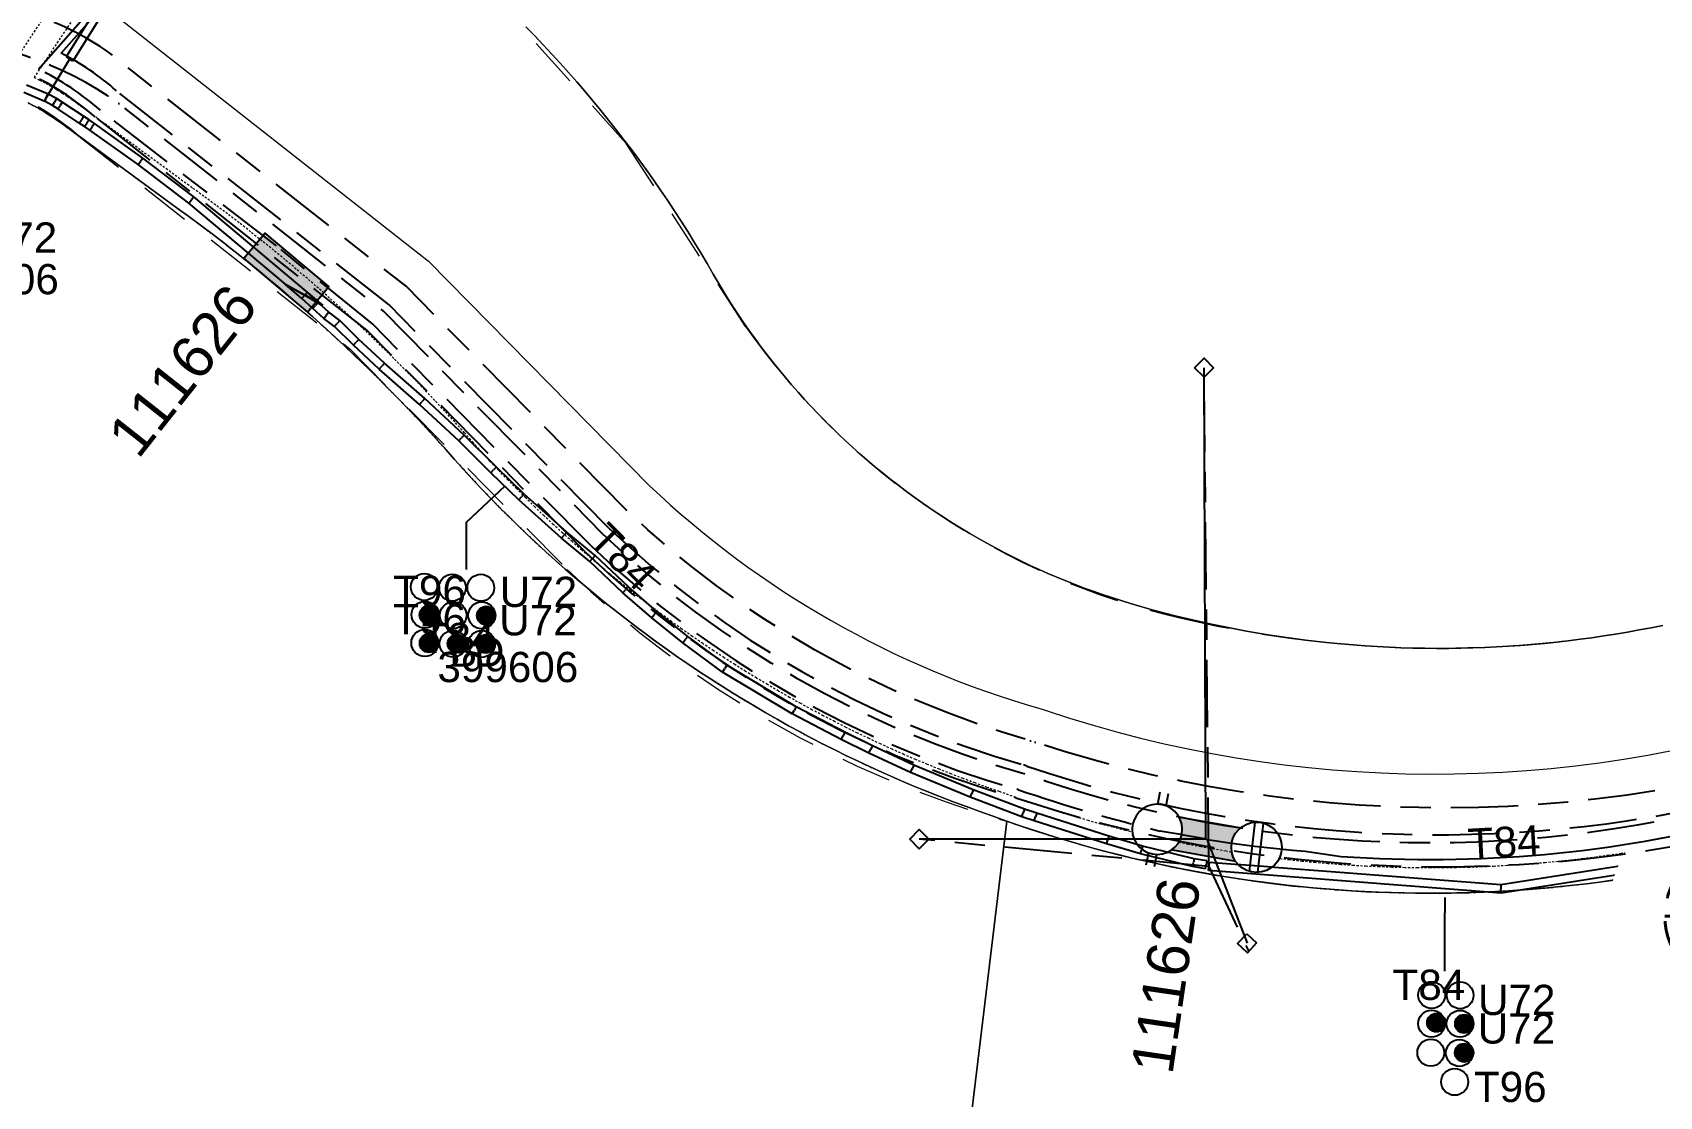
# Model space of a CAD drawing. Header units: metres. Extents: x -1 to 308408, y -2 to 6256973.
# Drawn here: x 307206.6 to 307303.5, y 6254816.1 to 6254879.5 of the extents above; entities that cross this region are included whole.
import ezdxf
from ezdxf.enums import TextEntityAlignment as Align

# ---------------------------------------------------------------- set-up
doc = ezdxf.new("R2010")
doc.units = ezdxf.units.M
for name, pattern in [('Cable Exist UG', [8.2, 4, -1.2, 1.8, -1.2]), ('Dash', [5, 3, -2]), ('HIDDEN', [0.375, 0.25, -0.125]), ('HIDDEN2', [0.1875, 0.125, -0.0625])]:
    doc.linetypes.add(name, pattern=pattern)
doc.layers.get('0').update_dxf_attribs({"color": 6})
for name, color, linetype in [('_User DUCT CONFIGS', 7, 'Continuous'), ('Duct_SP_EXT', 7, 'Continuous'), ('Equip_LV_EXT', 7, 'Continuous'), ('Equip_SL_EXT', 7, 'Continuous'), ('Mains_HV_MOD', 3, 'Continuous'), ('Mains_HV_NEW_U72', 2, 'Continuous'), ('Mains_LV_EXT', 7, 'Continuous'), ('Mains_SL_EXT', 7, 'Continuous'), ('Services_SP_EXT', 7, 'Continuous'), ('SupportsUG_SP_LV_EXT', 7, 'Continuous'), ('Trench_SP_EXT', 7, 'Continuous')]:
    doc.layers.add(name, color=color, linetype=linetype)
for name, color, linetype, lineweight in [('Cadastre Developer_SP_EXT', 9, 'Continuous', 5), ('Cadastre Land Parcels_SP_EXT', 9, 'Continuous', 5), ('Cadastre Other Property_SP_EXT', 9, 'HIDDEN', 5)]:
    doc.layers.add(name, color=color, linetype=linetype, lineweight=lineweight)
doc.styles.add('iecARIAL', font='arial.ttf', dxfattribs={"height": 2})
doc.styles.add('IESYMBOL1', font='isocp.shx')
doc.styles.add('SLCP_LABEL', font='arial.ttf', dxfattribs={"height": 3.5})
doc.styles.get("Standard").update_dxf_attribs({"font": 'arial.ttf'})
doc.linetypes.add('Cable New UG', pattern='A,7,-0.25,["x",Standard,S=2,R=0,X=0.2,Y=-0.8],-2.1', length=9.35)

# ---------------------------------------------------------------- blocks, each defined once
blk = doc.blocks.new('PILLAR_EXT')
blk.add_hatch(color=256).paths.add_polyline_path([(-2.475, 0.99), (-2.475, -0.99), (2.475, -0.99), (2.475, 0.99)])
blk.add_lwpolyline([(-2.475, -0.99), (2.475, -0.99), (2.475, 0.99), (-2.475, 0.99)], close=True)
at = {"style": 'iecARIAL', "flags": 8}
blk.add_attdef('ASSET_NUM', (1.5, 3.5), '', height=2.5, dxfattribs=at)
for tag, p, flags in [('OWNED_BY', (0, -0.2), 9), ('STATE', (0, -0.4), 9), ('SUPPORT_TYPE', (0, -0.6), 9), ('USAGE', (0, -0.8), 9), ('LEGEND', (0, -1), 9), ('STREETNAME', (0, -1.8), 9), ('SUBURB', (0, -2), 1), ('LOCATION', (0, -1.2), 9), ('NOTES', (0, -1.4), 9), ('PARENT', (0, -1.6), 9)]:
    blk.add_attdef(tag, p, '', height=0.2, dxfattribs=dict(flags=flags))
blk = doc.blocks.new('DUCT_EXT')
blk.add_circle((0, 0.8), 0.8)
at = {"flags": 1}
blk.add_attdef('Z', (0, 0), '', height=0.2, dxfattribs=at)
at = {"flags": 9}
for tag, p in [('DUCT_CODE', (0, 0)), ('XSECT_TYPE', (0, -0.2)), ('STATE', (0, -0.6)), ('FB_REFERENCE', (0, -0.4)), ('NOTES', (0, -0.8))]:
    blk.add_attdef(tag, text='', height=0.2, dxfattribs=at).set_placement(p, align=Align.MIDDLE_LEFT)
blk = doc.blocks.new('CCP_EXT')
at = {"flags": 9}
for tag, p in [('STATE', (0, -1.8)), ('USAGE', (0, -1.2)), ('LEGEND', (0, -1.4)), ('LIFE_SUPPORT', (0, -1.6)), ('NOTES', (0, -2))]:
    blk.add_attdef(tag, text='', height=0.2, dxfattribs=at).set_placement(p, align=Align.MIDDLE_LEFT)
blk.add_wipeout([(0, 0.566), (0.566, 0), (0, -0.566), (-0.566, 0)])
blk.add_lwpolyline([(-0.566, 0), (0, 0.566), (0.566, 0), (0, -0.566), (-0.566, 0)])
at = {"flags": 1}
blk.add_attdef('Z', (0, 0), '', height=0.2, dxfattribs=at)
at = {"flags": 9}
for tag, p in [('CCP_TYPE', (0, 0)), ('OPERATING_VOLTAGE', (0, -0.6)), ('ORIENTATION', (0, -0.8)), ('OWNED_BY', (0, -1)), ('CONSTRUCTED_VOLTAGE', (0, -0.2)), ('NO_PHASES', (0, -0.4))]:
    blk.add_attdef(tag, text='', height=0.2, dxfattribs=at).set_placement(p, align=Align.MIDDLE_LEFT)
blk = doc.blocks.new('LV_UG_LINKS_CLOSED_EXT')
blk.add_wipeout([(-1.056, 1.057), (-1.18, 0.916), (-1.286, 0.761), (-1.371, 0.594), (-1.435, 0.417), (-1.476, 0.234), (-1.493, 0.047), (-1.487, -0.14), (-1.458, -0.326), (-1.406, -0.506), (-1.331, -0.678), (-1.236, -0.839), (-1.121, -0.988), (-0.988, -1.12), (-0.84, -1.235), (-0.679, -1.331), (-0.506, -1.406), (-0.326, -1.458), (-0.141, -1.487), (0.047, -1.493), (0.233, -1.476), (0.416, -1.435), (0.593, -1.371), (0.76, -1.286), (0.915, -1.181), (1.056, -1.057), (1.18, -0.916), (1.286, -0.761), (1.371, -0.594), (1.435, -0.417), (1.476, -0.234), (1.493, -0.047), (1.487, 0.14), (1.458, 0.326), (1.406, 0.506), (1.331, 0.678), (1.236, 0.839), (1.121, 0.988), (0.988, 1.12), (0.84, 1.235), (0.679, 1.331), (0.506, 1.406), (0.326, 1.458), (0.141, 1.487), (-0.047, 1.493), (-0.233, 1.476), (-0.416, 1.435), (-0.593, 1.371), (-0.76, 1.286), (-0.915, 1.181)])
for p, q in [((-0.25, -1.479), (-0.25, 1.479)), ((0.25, -1.479), (0.25, 1.479))]:
    blk.add_line(p, q)
blk.add_circle((0, 0), 1.5)
at = {"flags": 9}
for tag, p in [('ACTUAL_STATUS', (0, 0)), ('OPERATING_VOLTAGE', (0, -0.6)), ('ORIENTATION', (0, -0.8)), ('STATE', (0, -1)), ('CONSTRUCTED_VOLTAGE', (0, -0.2)), ('NO_PHASES', (0, -0.4)), ('SWITCH_TYPE', (0, -1.2)), ('USAGE', (0, -1.4)), ('NOTES', (0, -1.6))]:
    blk.add_attdef(tag, text='', height=0.2, dxfattribs=at).set_placement(p, align=Align.MIDDLE_LEFT)
at = {"flags": 1}
blk.add_attdef('Z', (0, 0), '', height=0.2, dxfattribs=at)
blk = doc.blocks.new('LV_UG_LINKS_OPEN_EXT')
for p, q in [((-0.249, 1.473), (-0.249, 2.22)), ((0.249, 1.473), (0.249, 2.22)), ((-0.249, -1.473), (-0.249, -2.22)), ((0.249, -1.473), (0.249, -2.22))]:
    blk.add_line(p, q)
at = {"flags": 9}
for tag, p in [('ACTUAL_STATUS', (0, 0)), ('OPERATING_VOLTAGE', (0, -0.6)), ('ORIENTATION', (0, -0.8)), ('STATE', (0, -1)), ('CONSTRUCTED_VOLTAGE', (0, -0.2)), ('NO_PHASES', (0, -0.4)), ('SWITCH_TYPE', (0, -1.2)), ('USAGE', (0, -1.4)), ('NOTES', (0, -1.6))]:
    blk.add_attdef(tag, text='', height=0.2, dxfattribs=at).set_placement(p, align=Align.MIDDLE_LEFT)
at = {"flags": 1}
blk.add_attdef('Z', (0, 0), '', height=0.2, dxfattribs=at)
blk.add_wipeout([(-0.249, 1.473), (-0.432, 1.43), (-0.608, 1.365), (-0.774, 1.278), (-0.928, 1.171), (-1.067, 1.045), (-1.19, 0.903), (-1.294, 0.747), (-1.377, 0.579), (-1.439, 0.402), (-1.478, 0.218), (-1.494, 0.031), (-1.486, -0.156), (-1.455, -0.341), (-1.4, -0.521), (-1.324, -0.692), (-1.227, -0.853), (-1.11, -1), (-0.976, -1.131), (-0.827, -1.244), (-0.664, -1.338), (-0.491, -1.411), (-0.311, -1.461), (-0.125, -1.489), (0.062, -1.493), (0.249, -1.473), (0.432, -1.43), (0.608, -1.365), (0.774, -1.278), (0.928, -1.171), (1.067, -1.045), (1.19, -0.903), (1.294, -0.747), (1.377, -0.579), (1.439, -0.402), (1.478, -0.218), (1.494, -0.031), (1.486, 0.156), (1.455, 0.341), (1.4, 0.521), (1.324, 0.692), (1.227, 0.853), (1.11, 1), (0.976, 1.131), (0.827, 1.244), (0.664, 1.338), (0.491, 1.411), (0.311, 1.461), (0.125, 1.489), (-0.062, 1.493)])
blk.add_lwpolyline([(0, -1.494, 1), (0, 1.494, 1)], format="xyb", close=True)
blk = doc.blocks.new('CABLE_LARGE_EXT')
h = blk.add_hatch(color=256)
edge = h.paths.add_edge_path()
edge.add_arc((0, 0.55), 0.55, 0, 360)
blk.add_circle((0, 0.55), 0.55)
at = {"flags": 1}
blk.add_attdef('Z', (0, 0), '', height=0.2, dxfattribs=at)
at = {"flags": 9}
for tag, p in [('COND_CODE', (0, 0)), ('XSECT_SIZE', (0, -0.6)), ('STATE', (0, -0.4)), ('FB_REFERENCE', (0, -0.2)), ('NOTES', (0, -0.8))]:
    blk.add_attdef(tag, text='', height=0.2, dxfattribs=at).set_placement(p, align=Align.MIDDLE_LEFT)
blk = doc.blocks.new('SLCP_ZELL_EXT')
blk.add_wipeout([(-0.236, 7.5), (-0.706, 7.47), (-1.174, 7.411), (-1.637, 7.323), (-2.093, 7.206), (-2.542, 7.06), (-2.98, 6.887), (-3.407, 6.686), (-3.82, 6.459), (-4.218, 6.206), (-4.599, 5.929), (-4.962, 5.629), (-5.306, 5.306), (-5.629, 4.962), (-5.929, 4.599), (-6.206, 4.218), (-6.459, 3.82), (-6.686, 3.407), (-6.887, 2.98), (-7.06, 2.542), (-7.206, 2.093), (-7.323, 1.637), (-7.411, 1.174), (-7.47, 0.706), (-7.5, 0.236), (-7.5, -0.236), (-7.47, -0.706), (-7.411, -1.174), (-7.323, -1.637), (-7.206, -2.093), (-7.06, -2.542), (-6.887, -2.98), (-6.686, -3.407), (-6.459, -3.82), (-6.206, -4.218), (-5.929, -4.599), (-5.629, -4.962), (-5.306, -5.306), (-4.962, -5.629), (-4.599, -5.929), (-4.218, -6.206), (-3.82, -6.459), (-3.407, -6.686), (-2.98, -6.887), (-2.542, -7.06), (-2.093, -7.206), (-1.637, -7.323), (-1.174, -7.411), (-0.706, -7.47), (-0.236, -7.5), (0.236, -7.5), (0.706, -7.47), (1.174, -7.411), (1.637, -7.323), (2.093, -7.206), (2.542, -7.06), (2.98, -6.887), (3.407, -6.686), (3.82, -6.459), (4.218, -6.206), (4.599, -5.929), (4.962, -5.629), (5.306, -5.306), (5.629, -4.962), (5.929, -4.599), (6.206, -4.218), (6.459, -3.82), (6.686, -3.407), (6.887, -2.98), (7.06, -2.542), (7.206, -2.093), (7.323, -1.637), (7.411, -1.174), (7.47, -0.706), (7.5, -0.236), (7.5, 0.236), (7.47, 0.706), (7.411, 1.174), (7.323, 1.637), (7.206, 2.093), (7.06, 2.542), (6.887, 2.98), (6.686, 3.407), (6.459, 3.82), (6.206, 4.218), (5.929, 4.599), (5.629, 4.962), (5.306, 5.306), (4.962, 5.629), (4.599, 5.929), (4.218, 6.206), (3.82, 6.459), (3.407, 6.686), (2.98, 6.887), (2.542, 7.06), (2.093, 7.206), (1.637, 7.323), (1.174, 7.411), (0.706, 7.47), (0.236, 7.5)])
at = {"linetype": 'Dash', "lineweight": 40, "ltscale": 0.7}
for p, q in [((0, 4.109), (0, -4.109)), ((-4.109, 0), (4.109, 0))]:
    blk.add_line(p, q, dxfattribs=at)
blk.add_circle((0, 0), 4.109, dxfattribs=at)
at = {"lineweight": 40, "style": 'IESYMBOL1'}
for s, p in [('P', (-1.604, 0)), ('Z', (1.702, 0)), ('60', (-1.612, -3.312))]:
    blk.add_text(s, height=2, dxfattribs=at).set_placement(p, align=Align.BOTTOM_CENTER)
at = {"style": 'SLCP_LABEL'}
for tag, height, flags, p in [('ASSET_NUM', 2.5, 8, (2, 2)), ('STREET_CODE', 0.2, 9, (0, -0.2))]:
    blk.add_attdef(tag, text='', height=height, dxfattribs=dict(at, flags=flags)).set_placement(p, align=Align.MIDDLE_LEFT)
at = {"flags": 1}
blk.add_attdef('Z', (0, 0), '', height=0.2, dxfattribs=at)
at = {"flags": 9}
for tag, p in [('OPERATING_VOLTAGE', (0, -1)), ('CONSTRUCTED_VOLTAGE', (0, -0.4)), ('CONTROL_TYPE', (0, -0.6)), ('NO_PHASES', (0, -0.8)), ('ORIENTATION', (0, -1.2)), ('OWNED_BY', (0, -1.4)), ('STATE', (0, -2)), ('USAGE', (0, -1.6)), ('LOCATION', (0, -1.8)), ('NOTES', (0, -2.2))]:
    blk.add_attdef(tag, text='', height=0.2, dxfattribs=at).set_placement(p, align=Align.MIDDLE_LEFT)

msp = doc.modelspace()

# ---------------------------------------------------------------- linework, layer by layer
at = {"layer": '_User DUCT CONFIGS'}
for points in [[(307232.398, 6254847.507), (307232.398, 6254850.342), (307234.705, 6254852.494)], [(307290.659, 6254823.604), (307290.659, 6254826.177), (307290.694, 6254827.992)]]:
    msp.add_lwpolyline(points, dxfattribs=at)
at = {"layer": 'Cadastre Land Parcels_SP_EXT', "linetype": 'Continuous'}
for points in [[(307235.941, 6254879.817), (307236.459, 6254879.286), (307236.971, 6254878.75), (307237.478, 6254878.207), (307237.978, 6254877.661), (307238.474, 6254877.108), (307238.962, 6254876.551), (307239.447, 6254875.99), (307239.924, 6254875.423), (307240.395, 6254874.851), (307240.861, 6254874.274), (307241.32, 6254873.693), (307241.774, 6254873.107), (307242.221, 6254872.516), (307242.662, 6254871.921), (307243.098, 6254871.321), (307243.527, 6254870.717), (307243.949, 6254870.108), (307244.365, 6254869.496), (307244.774, 6254868.88), (307245.178, 6254868.257), (307245.574, 6254867.633), (307245.965, 6254867.003), (307246.348, 6254866.369), (307246.725, 6254865.733), (307247.096, 6254865.092), (307247.386, 6254864.593), (307247.684, 6254864.098), (307247.988, 6254863.608), (307248.299, 6254863.122), (307248.616, 6254862.64), (307248.94, 6254862.163), (307249.271, 6254861.69), (307249.609, 6254861.22), (307249.953, 6254860.757), (307250.303, 6254860.297), (307250.658, 6254859.842), (307251.021, 6254859.393), (307251.389, 6254858.949), (307251.764, 6254858.508), (307252.145, 6254858.074), (307252.531, 6254857.645), (307252.924, 6254857.22), (307253.322, 6254856.801), (307253.726, 6254856.387), (307254.135, 6254855.98), (307254.55, 6254855.577), (307254.972, 6254855.18), (307255.397, 6254854.789), (307255.829, 6254854.404), (307256.265, 6254854.024), (307256.707, 6254853.65), (307257.154, 6254853.283), (307257.606, 6254852.921), (307258.062, 6254852.566), (307258.525, 6254852.216), (307258.991, 6254851.873), (307259.463, 6254851.537), (307259.938, 6254851.206), (307260.418, 6254850.883), (307260.903, 6254850.565), (307261.392, 6254850.254), (307261.885, 6254849.95), (307262.383, 6254849.653), (307262.885, 6254849.361), (307263.39, 6254849.077), (307263.899, 6254848.8), (307264.412, 6254848.529), (307264.929, 6254848.266), (307265.449, 6254848.009), (307265.973, 6254847.76), (307266.5, 6254847.517), (307267.031, 6254847.282), (307267.565, 6254847.054), (307268.102, 6254846.832), (307268.641, 6254846.62), (307269.184, 6254846.412), (307269.73, 6254846.214), (307270.278, 6254846.021), (307270.829, 6254845.838), (307271.382, 6254845.66), (307271.938, 6254845.49), (307272.621, 6254845.291), (307273.306, 6254845.1), (307273.993, 6254844.916), (307274.682, 6254844.739), (307275.373, 6254844.571), (307276.067, 6254844.41), (307276.761, 6254844.257), (307277.458, 6254844.111), (307278.157, 6254843.973), (307278.856, 6254843.842), (307279.558, 6254843.721), (307280.26, 6254843.606), (307280.964, 6254843.498), (307281.669, 6254843.399), (307282.375, 6254843.306), (307283.082, 6254843.223), (307283.791, 6254843.147), (307284.499, 6254843.079), (307285.209, 6254843.019), (307285.919, 6254842.965), (307286.631, 6254842.92), (307287.342, 6254842.884), (307288.055, 6254842.855), (307288.766, 6254842.833), (307289.479, 6254842.82), (307290.192, 6254842.813), (307290.905, 6254842.816), (307291.617, 6254842.825), (307292.329, 6254842.844), (307292.329, 6254842.844), (307293.042, 6254842.869), (307293.754, 6254842.903), (307294.466, 6254842.945), (307295.177, 6254842.993), (307295.888, 6254843.05), (307296.599, 6254843.115), (307297.308, 6254843.188), (307298.016, 6254843.268), (307298.724, 6254843.356), (307299.431, 6254843.452), (307300.137, 6254843.556), (307300.841, 6254843.667), (307301.544, 6254843.787), (307302.246, 6254843.913), (307302.947, 6254844.047), (307303.645, 6254844.189)], [(307303.645, 6254844.189), (307302.947, 6254844.047), (307302.246, 6254843.913), (307301.544, 6254843.787), (307300.841, 6254843.667), (307300.137, 6254843.556), (307299.431, 6254843.452), (307298.724, 6254843.356), (307298.016, 6254843.268), (307297.308, 6254843.188), (307296.599, 6254843.115), (307295.888, 6254843.05), (307295.177, 6254842.993), (307294.466, 6254842.945), (307293.754, 6254842.903), (307293.042, 6254842.869), (307292.329, 6254842.844), (307291.617, 6254842.825), (307290.905, 6254842.816), (307290.192, 6254842.813), (307289.479, 6254842.82), (307288.766, 6254842.833), (307288.055, 6254842.855), (307287.342, 6254842.884), (307286.631, 6254842.92), (307285.919, 6254842.965), (307285.209, 6254843.019), (307284.499, 6254843.079), (307283.791, 6254843.147), (307283.082, 6254843.223), (307282.375, 6254843.306), (307281.669, 6254843.399), (307280.964, 6254843.498), (307280.26, 6254843.606), (307279.558, 6254843.721), (307278.856, 6254843.842), (307278.157, 6254843.973), (307277.458, 6254844.111), (307276.761, 6254844.257), (307276.067, 6254844.41), (307275.373, 6254844.571), (307274.682, 6254844.739), (307273.993, 6254844.916), (307273.306, 6254845.1), (307272.621, 6254845.291), (307271.938, 6254845.49), (307271.382, 6254845.66), (307270.829, 6254845.838), (307270.278, 6254846.021), (307269.73, 6254846.214), (307269.184, 6254846.412), (307268.641, 6254846.62), (307268.102, 6254846.832), (307267.565, 6254847.054), (307267.031, 6254847.282), (307266.5, 6254847.517), (307265.973, 6254847.76), (307265.449, 6254848.009), (307264.929, 6254848.266), (307264.412, 6254848.529), (307263.899, 6254848.8), (307263.39, 6254849.077), (307262.885, 6254849.361), (307262.383, 6254849.653), (307261.885, 6254849.95), (307261.392, 6254850.254), (307260.903, 6254850.565), (307260.418, 6254850.883), (307259.938, 6254851.206), (307259.463, 6254851.537), (307258.991, 6254851.873), (307258.525, 6254852.216), (307258.062, 6254852.566), (307257.606, 6254852.921), (307257.154, 6254853.283), (307256.707, 6254853.65), (307256.265, 6254854.024), (307255.829, 6254854.404), (307255.397, 6254854.789), (307254.972, 6254855.18), (307254.55, 6254855.577), (307254.135, 6254855.98), (307253.726, 6254856.387), (307253.322, 6254856.801), (307252.924, 6254857.22), (307252.531, 6254857.645), (307252.145, 6254858.074), (307251.764, 6254858.508), (307251.389, 6254858.949), (307251.021, 6254859.393), (307250.658, 6254859.842), (307250.303, 6254860.297), (307249.953, 6254860.757), (307249.609, 6254861.22), (307249.271, 6254861.69), (307248.94, 6254862.163), (307248.616, 6254862.64), (307248.299, 6254863.122), (307247.988, 6254863.608), (307247.684, 6254864.098), (307247.386, 6254864.593), (307247.096, 6254865.092), (307246.725, 6254865.733), (307246.348, 6254866.369), (307245.965, 6254867.003), (307245.574, 6254867.633), (307245.178, 6254868.257), (307244.774, 6254868.88), (307244.365, 6254869.496), (307243.949, 6254870.108), (307243.527, 6254870.717), (307243.098, 6254871.321), (307242.662, 6254871.921), (307242.221, 6254872.516), (307241.774, 6254873.107), (307241.32, 6254873.693), (307240.861, 6254874.274), (307240.395, 6254874.851), (307239.924, 6254875.423), (307239.447, 6254875.99), (307238.962, 6254876.551), (307238.474, 6254877.108), (307237.978, 6254877.661), (307237.478, 6254878.207), (307236.971, 6254878.75), (307236.459, 6254879.286), (307235.941, 6254879.817)], [(307258.667, 6254783.508), (307264.58, 6254832.522), (307264.58, 6254832.522), (307263.647, 6254832.873), (307262.912, 6254833.129), (307262.181, 6254833.393), (307261.451, 6254833.663), (307260.725, 6254833.941), (307260.002, 6254834.227), (307259.283, 6254834.52), (307258.566, 6254834.82), (307257.852, 6254835.126), (307257.142, 6254835.441), (307256.434, 6254835.764), (307255.73, 6254836.093), (307255.03, 6254836.428), (307254.333, 6254836.771), (307253.64, 6254837.122), (307252.95, 6254837.479), (307252.265, 6254837.843), (307251.583, 6254838.214), (307250.905, 6254838.594), (307250.231, 6254838.978), (307249.561, 6254839.369), (307248.895, 6254839.768), (307248.234, 6254840.174), (307247.576, 6254840.585), (307246.924, 6254841.004), (307246.275, 6254841.43), (307245.631, 6254841.861), (307244.991, 6254842.3), (307244.355, 6254842.745), (307243.725, 6254843.197), (307243.1, 6254843.655), (307242.479, 6254844.119), (307241.863, 6254844.589), (307241.251, 6254845.066), (307240.646, 6254845.549), (307240.045, 6254846.038), (307239.449, 6254846.532), (307238.858, 6254847.033), (307238.272, 6254847.54), (307237.692, 6254848.054), (307237.117, 6254848.572), (307236.547, 6254849.098), (307235.984, 6254849.627), (307235.425, 6254850.164), (307234.873, 6254850.706), (307234.326, 6254851.253), (307233.784, 6254851.806), (307233.249, 6254852.365), (307232.719, 6254852.929), (307232.195, 6254853.498), (307231.677, 6254854.072), (307231.165, 6254854.653), (307230.588, 6254855.291), (307230.006, 6254855.926), (307229.417, 6254856.556), (307228.824, 6254857.179), (307228.225, 6254857.799), (307227.62, 6254858.413), (307227.01, 6254859.021), (307226.396, 6254859.625), (307225.775, 6254860.222), (307225.149, 6254860.815), (307224.518, 6254861.403), (307223.882, 6254861.984), (307223.241, 6254862.56), (307222.595, 6254863.132), (307221.944, 6254863.696), (307221.289, 6254864.256), (307220.627, 6254864.809), (307219.961, 6254865.358), (307219.291, 6254865.901), (307218.615, 6254866.436), (307217.936, 6254866.968), (307217.251, 6254867.492), (307216.561, 6254868.012), (307215.868, 6254868.525), (307215.169, 6254869.032), (307208.348, 6254874.028), (307208.066, 6254874.23), (307207.781, 6254874.426), (307207.49, 6254874.615), (307207.196, 6254874.798), (307206.897, 6254874.975), (307206.594, 6254875.145), (307206.287, 6254875.307)], [(307206.287, 6254875.307), (307206.594, 6254875.145), (307206.897, 6254874.975), (307207.196, 6254874.798), (307207.49, 6254874.615), (307207.781, 6254874.426), (307208.066, 6254874.23), (307208.348, 6254874.028), (307215.169, 6254869.032), (307215.868, 6254868.525), (307216.561, 6254868.012), (307217.251, 6254867.492), (307217.936, 6254866.968), (307218.615, 6254866.436), (307219.291, 6254865.901), (307219.961, 6254865.358), (307220.627, 6254864.809), (307221.289, 6254864.256), (307221.944, 6254863.696), (307222.595, 6254863.132), (307223.241, 6254862.56), (307223.882, 6254861.984), (307224.518, 6254861.403), (307225.149, 6254860.815), (307225.775, 6254860.222), (307226.396, 6254859.625), (307227.01, 6254859.021), (307227.62, 6254858.413), (307228.225, 6254857.799), (307228.824, 6254857.179), (307229.417, 6254856.556), (307230.006, 6254855.926), (307230.588, 6254855.291), (307231.165, 6254854.653), (307231.677, 6254854.072), (307232.195, 6254853.498), (307232.719, 6254852.929), (307233.249, 6254852.365), (307233.784, 6254851.806), (307234.326, 6254851.253), (307234.873, 6254850.706), (307235.425, 6254850.164), (307235.984, 6254849.627), (307236.547, 6254849.098), (307237.117, 6254848.572), (307237.692, 6254848.054), (307238.272, 6254847.54), (307238.858, 6254847.033), (307239.449, 6254846.532), (307240.045, 6254846.038), (307240.646, 6254845.549), (307241.251, 6254845.066), (307241.863, 6254844.589), (307242.479, 6254844.119), (307243.1, 6254843.655), (307243.725, 6254843.197), (307244.355, 6254842.745), (307244.991, 6254842.3), (307245.631, 6254841.861), (307246.275, 6254841.43), (307246.924, 6254841.004), (307247.576, 6254840.585), (307248.234, 6254840.174), (307248.895, 6254839.768), (307249.561, 6254839.369), (307250.231, 6254838.978), (307250.905, 6254838.594), (307251.583, 6254838.214), (307252.265, 6254837.843), (307252.95, 6254837.479), (307253.64, 6254837.122), (307254.333, 6254836.771), (307255.03, 6254836.428), (307255.73, 6254836.093), (307256.434, 6254835.764), (307257.142, 6254835.441), (307257.852, 6254835.126), (307258.566, 6254834.82), (307259.283, 6254834.52), (307260.002, 6254834.227), (307260.725, 6254833.941), (307261.451, 6254833.663), (307262.181, 6254833.393), (307262.912, 6254833.129), (307263.647, 6254832.873), (307264.58, 6254832.522), (307265.317, 6254832.27), (307266.055, 6254832.024), (307266.796, 6254831.787), (307267.541, 6254831.557), (307268.286, 6254831.334), (307269.035, 6254831.119), (307269.786, 6254830.911), (307270.538, 6254830.712), (307271.292, 6254830.52), (307272.049, 6254830.335), (307272.808, 6254830.159), (307273.568, 6254829.989), (307274.329, 6254829.828), (307275.094, 6254829.674), (307275.858, 6254829.528), (307276.626, 6254829.391), (307277.393, 6254829.261), (307278.163, 6254829.138), (307278.934, 6254829.024), (307279.706, 6254828.916), (307280.478, 6254828.817), (307281.252, 6254828.727), (307282.027, 6254828.644), (307282.802, 6254828.568), (307283.578, 6254828.5), (307284.356, 6254828.44), (307285.134, 6254828.388), (307285.911, 6254828.346), (307286.69, 6254828.309), (307287.469, 6254828.281), (307288.248, 6254828.261), (307289.028, 6254828.247), (307289.807, 6254828.244), (307290.586, 6254828.247), (307291.362, 6254828.259), (307292.137, 6254828.278), (307292.913, 6254828.304), (307293.69, 6254828.339), (307294.465, 6254828.383), (307295.24, 6254828.434), (307296.014, 6254828.492), (307296.786, 6254828.559), (307297.559, 6254828.633), (307298.331, 6254828.715), (307299.102, 6254828.805), (307299.871, 6254828.904), (307300.64, 6254829.009), (307301.407, 6254829.124), (307302.174, 6254829.245), (307302.939, 6254829.373), (307303.701, 6254829.51)], [(307303.702, 6254829.51), (307302.939, 6254829.373), (307302.174, 6254829.245), (307301.407, 6254829.124), (307300.64, 6254829.009), (307299.871, 6254828.904), (307299.102, 6254828.805), (307298.331, 6254828.715), (307297.559, 6254828.633), (307296.786, 6254828.559), (307296.014, 6254828.492), (307295.24, 6254828.434), (307294.465, 6254828.383), (307293.69, 6254828.339), (307292.913, 6254828.304), (307292.137, 6254828.278), (307291.362, 6254828.259), (307290.586, 6254828.247), (307290.586, 6254828.247), (307289.807, 6254828.244), (307289.028, 6254828.247), (307288.248, 6254828.261), (307287.469, 6254828.281), (307286.69, 6254828.309), (307285.911, 6254828.346), (307285.134, 6254828.388), (307284.356, 6254828.44), (307283.578, 6254828.5), (307282.802, 6254828.568), (307282.027, 6254828.644), (307281.252, 6254828.727), (307280.478, 6254828.817), (307279.706, 6254828.916), (307278.934, 6254829.024), (307278.163, 6254829.138), (307277.393, 6254829.261), (307276.626, 6254829.391), (307275.859, 6254829.528), (307275.094, 6254829.674), (307274.329, 6254829.828), (307273.568, 6254829.989), (307272.808, 6254830.159), (307272.049, 6254830.335), (307271.292, 6254830.52), (307270.538, 6254830.712), (307269.786, 6254830.911), (307269.035, 6254831.119), (307268.286, 6254831.334), (307267.541, 6254831.557), (307266.796, 6254831.787), (307266.055, 6254832.024), (307265.317, 6254832.27), (307264.58, 6254832.522), (307258.667, 6254783.508)]]:
    msp.add_lwpolyline(points, dxfattribs=at)
at = {"layer": 'Cadastre Other Property_SP_EXT', "linetype": 'HIDDEN2'}
msp.add_lwpolyline([(307217.077, 6254895.145), (307205.218, 6254877.397)], dxfattribs=at)
at = {"layer": 'Duct_SP_EXT'}
for p, q in [((307218.475, 6254893.921), (307208.551, 6254878.037)), ((307218.882, 6254893.667), (307208.958, 6254877.783)), ((307208.551, 6254878.037), (307208.755, 6254877.91)), ((307208.958, 6254877.783), (307208.755, 6254877.91)), ((307207.44, 6254875.837), (307206.194, 6254876.361)), ((307207.279, 6254875.384), (307206.029, 6254875.909)), ((307207.258, 6254875.395), (307207.372, 6254875.606)), ((307207.742, 6254875.133), (307207.258, 6254875.395)), ((307207.279, 6254875.384), (307207.36, 6254875.61)), ((307207.304, 6254875.376), (307207.279, 6254875.384)), ((307207.304, 6254875.376), (307207.372, 6254875.606)), ((307207.44, 6254875.837), (307207.36, 6254875.61)), ((307207.44, 6254875.837), (307207.372, 6254875.606)), ((307207.487, 6254875.817), (307207.372, 6254875.606)), ((307207.44, 6254875.837), (307207.44, 6254875.837)), ((307207.979, 6254875.551), (307207.487, 6254875.817)), ((307207.742, 6254875.133), (307207.861, 6254875.342)), ((307208.065, 6254874.942), (307207.742, 6254875.133)), ((307207.979, 6254875.551), (307207.861, 6254875.342)), ((307208.321, 6254875.348), (307207.979, 6254875.551)), ((307208.065, 6254874.942), (307208.193, 6254875.145)), ((307208.321, 6254875.348), (307208.193, 6254875.145)), ((307209.594, 6254874.498), (307208.321, 6254875.348)), ((307209.329, 6254874.097), (307208.065, 6254874.942)), ((307209.329, 6254874.097), (307209.461, 6254874.297)), ((307209.652, 6254873.888), (307209.329, 6254874.097)), ((307209.594, 6254874.498), (307209.461, 6254874.297)), ((307209.918, 6254874.287), (307209.594, 6254874.498)), ((307209.918, 6254874.287), (307209.785, 6254874.087)), ((307210.241, 6254874.065), (307209.918, 6254874.287)), ((307209.652, 6254873.888), (307209.785, 6254874.087)), ((307209.965, 6254873.672), (307209.652, 6254873.888)), ((307209.965, 6254873.672), (307210.103, 6254873.868)), ((307212.833, 6254871.622), (307209.965, 6254873.672)), ((307210.241, 6254874.065), (307210.103, 6254873.868)), ((307213.117, 6254872.008), (307210.241, 6254874.065)), ((307212.833, 6254871.622), (307212.975, 6254871.815)), ((307215.861, 6254869.328), (307212.833, 6254871.622)), ((307213.117, 6254872.008), (307212.975, 6254871.815)), ((307216.161, 6254869.703), (307213.117, 6254872.008)), ((307215.861, 6254869.328), (307216.011, 6254869.515)), ((307221.61, 6254864.503), (307215.861, 6254869.328)), ((307216.161, 6254869.703), (307216.011, 6254869.515)), ((307223.848, 6254863.252), (307216.161, 6254869.703)), ((307222.588, 6254863.641), (307221.607, 6254864.504)), ((307221.607, 6254864.504), (307221.61, 6254864.503)), ((307221.607, 6254864.504), (307222.654, 6254863.903)), ((307221.61, 6254864.503), (307222.729, 6254863.878)), ((307222.588, 6254863.641), (307222.748, 6254863.82)), ((307223.239, 6254863.055), (307222.588, 6254863.641)), ((307223.701, 6254863.301), (307222.654, 6254863.903)), ((307223.848, 6254863.252), (307222.729, 6254863.878)), ((307222.907, 6254863.999), (307222.748, 6254863.82)), ((307223.561, 6254863.411), (307222.907, 6254863.999)), ((307222.907, 6254863.999), (307223.701, 6254863.301)), ((307223.239, 6254863.055), (307223.4, 6254863.233)), ((307223.893, 6254862.458), (307223.239, 6254863.055)), ((307223.561, 6254863.411), (307223.4, 6254863.233)), ((307224.199, 6254862.829), (307223.561, 6254863.411)), ((307223.701, 6254863.301), (307223.848, 6254863.252)), ((307223.893, 6254862.458), (307224.046, 6254862.643)), ((307224.199, 6254862.829), (307224.046, 6254862.643)), ((307224.858, 6254862.34), (307224.199, 6254862.829)), ((307224.545, 6254861.975), (307223.893, 6254862.458)), ((307224.545, 6254861.975), (307224.701, 6254862.157)), ((307225.66, 6254860.871), (307224.545, 6254861.975)), ((307224.858, 6254862.34), (307224.701, 6254862.157)), ((307225.992, 6254861.218), (307224.858, 6254862.34)), ((307225.66, 6254860.871), (307225.826, 6254861.045)), ((307227.195, 6254859.446), (307225.66, 6254860.871)), ((307225.992, 6254861.218), (307225.826, 6254861.045)), ((307227.517, 6254859.802), (307225.992, 6254861.218)), ((307227.195, 6254859.446), (307227.356, 6254859.624)), ((307227.517, 6254859.802), (307227.356, 6254859.624)), ((307229.913, 6254857.696), (307227.517, 6254859.802)), ((307229.592, 6254857.339), (307227.195, 6254859.446)), ((307229.913, 6254857.696), (307229.753, 6254857.517)), ((307232.267, 6254855.522), (307229.913, 6254857.696)), ((307229.592, 6254857.339), (307229.753, 6254857.517)), ((307231.935, 6254855.175), (307229.592, 6254857.339)), ((307231.935, 6254855.175), (307232.101, 6254855.349)), ((307233.847, 6254853.268), (307231.935, 6254855.175)), ((307232.267, 6254855.522), (307232.101, 6254855.349)), ((307234.183, 6254853.611), (307232.267, 6254855.522)), ((307233.847, 6254853.268), (307234.015, 6254853.439)), ((307235.512, 6254851.658), (307233.847, 6254853.268)), ((307234.183, 6254853.611), (307234.015, 6254853.439)), ((307235.839, 6254852.009), (307234.183, 6254853.611)), ((307235.512, 6254851.658), (307235.675, 6254851.834)), ((307235.839, 6254852.009), (307235.675, 6254851.834)), ((307238.364, 6254849.743), (307235.839, 6254852.009)), ((307238.05, 6254849.379), (307235.512, 6254851.658)), ((307238.05, 6254849.379), (307238.207, 6254849.561)), ((307239.739, 6254847.981), (307238.05, 6254849.379)), ((307238.364, 6254849.743), (307238.207, 6254849.561)), ((307240.057, 6254848.34), (307238.364, 6254849.743)), ((307239.739, 6254847.981), (307239.898, 6254848.161)), ((307241.716, 6254846.119), (307239.739, 6254847.981)), ((307240.057, 6254848.34), (307239.898, 6254848.161)), ((307242.038, 6254846.476), (307240.057, 6254848.34)), ((307241.716, 6254846.119), (307241.877, 6254846.297)), ((307243.427, 6254844.643), (307241.716, 6254846.119)), ((307242.038, 6254846.476), (307241.877, 6254846.297)), ((307243.734, 6254845.012), (307242.038, 6254846.476)), ((307243.427, 6254844.643), (307243.581, 6254844.827)), ((307245.283, 6254843.154), (307243.427, 6254844.643)), ((307243.734, 6254845.012), (307243.581, 6254844.827)), ((307245.576, 6254843.534), (307243.734, 6254845.012)), ((307245.283, 6254843.154), (307245.43, 6254843.344)), ((307247.645, 6254841.41), (307245.283, 6254843.154)), ((307245.576, 6254843.534), (307245.43, 6254843.344)), ((307247.912, 6254841.809), (307245.576, 6254843.534)), ((307247.645, 6254841.41), (307247.779, 6254841.61)), ((307251.79, 6254838.912), (307247.645, 6254841.41)), ((307247.912, 6254841.809), (307247.779, 6254841.61)), ((307252.024, 6254839.331), (307247.912, 6254841.809)), ((307252.024, 6254839.331), (307251.907, 6254839.121)), ((307254.937, 6254837.82), (307252.024, 6254839.331)), ((307251.79, 6254838.912), (307251.907, 6254839.121)), ((307254.72, 6254837.392), (307251.79, 6254838.912)), ((307254.72, 6254837.392), (307254.829, 6254837.606)), ((307256.362, 6254836.585), (307254.72, 6254837.392)), ((307254.937, 6254837.82), (307254.829, 6254837.606)), ((307256.57, 6254837.018), (307254.937, 6254837.82)), ((307256.362, 6254836.585), (307256.466, 6254836.802)), ((307258.839, 6254835.427), (307256.362, 6254836.585)), ((307256.57, 6254837.018), (307256.466, 6254836.802)), ((307259.032, 6254835.867), (307256.57, 6254837.018)), ((307258.839, 6254835.427), (307258.936, 6254835.647)), ((307262.399, 6254833.956), (307258.839, 6254835.427)), ((307259.032, 6254835.867), (307258.936, 6254835.647)), ((307262.576, 6254834.402), (307259.032, 6254835.867)), ((307262.576, 6254834.402), (307262.487, 6254834.179)), ((307265.641, 6254833.247), (307262.576, 6254834.402)), ((307262.399, 6254833.956), (307262.487, 6254834.179)), ((307265.481, 6254832.794), (307262.399, 6254833.956)), ((307265.481, 6254832.794), (307265.561, 6254833.02)), ((307266.21, 6254832.555), (307265.481, 6254832.794)), ((307265.641, 6254833.247), (307265.561, 6254833.02)), ((307266.357, 6254833.012), (307265.641, 6254833.247)), ((307266.21, 6254832.555), (307266.284, 6254832.783)), ((307270.521, 6254831.181), (307266.21, 6254832.555)), ((307266.357, 6254833.012), (307266.284, 6254832.783)), ((307270.662, 6254831.64), (307266.357, 6254833.012)), ((307270.662, 6254831.64), (307270.592, 6254831.411)), ((307270.521, 6254831.181), (307270.592, 6254831.411)), ((307311.207, 6254831.439), (307294, 6254828.729)), ((307311.281, 6254830.965), (307294.019, 6254828.246)), ((307276.404, 6254829.691), (307276.445, 6254829.927)), ((307276.487, 6254830.163), (307276.445, 6254829.927)), ((307276.597, 6254829.599), (307276.616, 6254829.838)), ((307276.634, 6254830.077), (307276.616, 6254829.838)), ((307294, 6254828.729), (307294.01, 6254828.488)), ((307294.019, 6254828.246), (307294.01, 6254828.488))]:
    msp.add_line(p, q, dxfattribs=at)
at = {"layer": 'Trench_SP_EXT', "linetype": 'Cable Exist UG'}
msp.add_lwpolyline([(307208.755, 6254877.91), (307207.372, 6254875.606)], dxfattribs=at)

# ---------------------------------------------------------------- block references
at = {"layer": '_User DUCT CONFIGS'}
for name, p, rotation in [('DUCT_EXT', (307230.682, 6254846.468), 89.47436538099824), ('DUCT_EXT', (307230.723, 6254844.821), 90.0000000000002), ('CABLE_LARGE_EXT', (307230.708, 6254844.811), 89.6569156120592), ('DUCT_EXT', (307232.404, 6254844.786), 89.76483165780745), ('DUCT_EXT', (307234.104, 6254844.779), 89.76483165780745), ('CABLE_LARGE_EXT', (307234.123, 6254844.771), 89.7663092981742), ('DUCT_EXT', (307230.713, 6254843.124), 88.97696983515037), ('CABLE_LARGE_EXT', (307230.713, 6254843.124), 89.6569156120592), ('DUCT_EXT', (307232.397, 6254843.086), 89.76483165780745), ('CABLE_LARGE_EXT', (307232.375, 6254843.103), 89.7663092981742), ('DUCT_EXT', (307234.097, 6254843.079), 89.76483165780745), ('CABLE_LARGE_EXT', (307234.097, 6254843.079), 89.7663092981742), ('DUCT_EXT', (307290.68, 6254822.167), 89.76483165780745), ('DUCT_EXT', (307292.38, 6254822.16), 89.76483165780745), ('DUCT_EXT', (307290.673, 6254820.467), 89.76483165780745), ('DUCT_EXT', (307292.373, 6254820.46), 89.76483165780745), ('CABLE_LARGE_EXT', (307292.373, 6254820.46), 89.7663092981742), ('CABLE_LARGE_EXT', (307292.366, 6254818.737), 89.7665351171081), ('DUCT_EXT', (307292.054, 6254817.011), 90.21868511280368)]:
    msp.add_blockref(name, p, dxfattribs=dict(at, rotation=rotation))
for name, p in [('DUCT_EXT', (307231.559, 6254845.638)), ('DUCT_EXT', (307233.249, 6254845.628)), ('CABLE_LARGE_EXT', (307290.16, 6254819.982)), ('DUCT_EXT', (307289.831, 6254817.944)), ('DUCT_EXT', (307291.534, 6254817.93))]:
    msp.add_blockref(name, p, dxfattribs=at)
at = {"layer": 'SupportsUG_SP_LV_EXT'}
ref = msp.add_blockref('PILLAR_EXT', (307221.663, 6254865.197), dxfattribs=dict(at, rotation=319.8870623751531))
ref.add_attrib('ASSET_NUM', '111626', dxfattribs={"layer": '0', "height": 2.5, "rotation": 51.66601, "style": 'iecARIAL'}).set_placement((307219.089, 6254863.944), align=Align.MIDDLE_RIGHT)
ref = msp.add_blockref('PILLAR_EXT', (307276.493, 6254831.466), dxfattribs=dict(at, rotation=349.8841842705299))
ref.add_attrib('ASSET_NUM', '111626', dxfattribs={"layer": '0', "height": 2.5, "rotation": 81.66313, "style": 'iecARIAL'}).set_placement((307274.89, 6254829.093), align=Align.MIDDLE_RIGHT)

# ---------------------------------------------------------------- texts
at = {"layer": '_User DUCT CONFIGS'}
for s, p in [('U72', (307203.407, 6254866.381)), ('399606', (307199.727, 6254863.903)), ('T96', (307228.028, 6254845.349)), ('U72', (307234.374, 6254845.283)), ('T96', (307228.033, 6254843.662)), ('U72', (307234.347, 6254843.591)), ('T84', (307229.732, 6254842.534)), ('B', (307231.358, 6254841.721)), ('D', (307232.837, 6254841.723)), ('399606', (307230.667, 6254840.809)), ('T84', (307287.552, 6254821.885)), ('U72', (307292.64, 6254820.986)), ('U72', (307292.621, 6254819.286)), ('T96', (307292.4, 6254815.804))]:
    msp.add_text(s, height=1.8, dxfattribs=at).set_placement(p)
at = {"layer": 'Mains_LV_EXT'}
for rotation, p in [(314.55465, (307239.552, 6254849.184)), (3.10505, (307292.079, 6254830.277))]:
    msp.add_text('T84', height=1.8, rotation=rotation, dxfattribs=at).set_placement(p)

# ---------------------------------------------------------------- next in the draw order: block references
at = {"layer": 'Services_SP_EXT'}
for p in [(307276.33, 6254859.529), (307259.361, 6254831.457)]:
    msp.add_blockref('CCP_EXT', p, dxfattribs=at)
at = {"layer": 'Services_SP_EXT', "rotation": 272.0214875802242}
msp.add_blockref('CCP_EXT', (307278.889, 6254825.256), dxfattribs=at)

# ---------------------------------------------------------------- next in the draw order: linework, layer by layer
at = {"layer": 'Cadastre Developer_SP_EXT', "linetype": 'Dash'}
msp.add_lwpolyline([(307310.641, 6254846.028, -0.136679), (307274.885, 6254844.636), (307274.885, 6254844.636, -0.18491), (307249.019, 6254861.992), (307249.019, 6254861.992), (307241.904, 6254872.884), (307233.708, 6254882), (307221.899, 6254891.272), (307221.899, 6254891.272, -0.26887), (307216.868, 6254908.701), (307216.868, 6254908.701), (307190.862, 6254874.586), (307190.862, 6254874.586, -0.336702), (307209.316, 6254873.319), (307209.316, 6254873.319), (307225.458, 6254860.648), (307238.397, 6254847.507), (307238.397, 6254847.507, 0.121149), (307264.619, 6254832.509), (307264.619, 6254832.509, 0.153957), (307310.461, 6254831.083)], format="xyb", dxfattribs=at)
at = {"layer": 'Cadastre Other Property_SP_EXT', "linetype": 'HIDDEN2'}
for points in [[(307304.175, 6254831.128), (307303.428, 6254830.985), (307302.682, 6254830.851), (307301.932, 6254830.725), (307301.179, 6254830.606), (307300.427, 6254830.493), (307299.674, 6254830.391), (307298.92, 6254830.294), (307298.164, 6254830.206), (307297.408, 6254830.125), (307296.65, 6254830.053), (307295.893, 6254829.987), (307295.135, 6254829.93), (307294.373, 6254829.881), (307293.613, 6254829.837), (307292.854, 6254829.803), (307292.093, 6254829.777), (307291.333, 6254829.759), (307290.572, 6254829.747), (307289.807, 6254829.744), (307289.044, 6254829.747), (307288.28, 6254829.76), (307287.515, 6254829.78), (307286.752, 6254829.807), (307285.988, 6254829.844), (307285.225, 6254829.886), (307284.463, 6254829.936), (307283.701, 6254829.995), (307282.94, 6254830.062), (307282.179, 6254830.136), (307281.418, 6254830.217), (307280.66, 6254830.306), (307279.904, 6254830.403), (307279.148, 6254830.508), (307278.391, 6254830.621), (307277.636, 6254830.741), (307276.883, 6254830.869), (307276.131, 6254831.003), (307275.382, 6254831.146), (307274.633, 6254831.297), (307273.887, 6254831.455), (307273.141, 6254831.621), (307272.397, 6254831.795), (307271.655, 6254831.976), (307270.915, 6254832.164), (307270.178, 6254832.359), (307269.443, 6254832.562), (307268.708, 6254832.774), (307267.977, 6254832.992), (307267.247, 6254833.218), (307266.52, 6254833.45), (307265.797, 6254833.691), (307265.53, 6254833.782), (307264.14, 6254834.29), (307264.14, 6254834.29), (307263.413, 6254834.543), (307262.696, 6254834.802), (307261.98, 6254835.067), (307261.269, 6254835.339), (307260.561, 6254835.619), (307259.856, 6254835.906), (307259.152, 6254836.201), (307258.451, 6254836.501), (307257.757, 6254836.809), (307257.062, 6254837.126), (307256.372, 6254837.448), (307255.686, 6254837.778), (307255.003, 6254838.114), (307254.323, 6254838.458), (307253.647, 6254838.808), (307252.975, 6254839.165), (307252.307, 6254839.528), (307251.643, 6254839.9), (307250.98, 6254840.277), (307250.324, 6254840.66), (307249.673, 6254841.051), (307249.023, 6254841.449), (307248.38, 6254841.852), (307247.741, 6254842.262), (307247.104, 6254842.68), (307246.472, 6254843.103), (307245.845, 6254843.533), (307245.223, 6254843.968), (307244.606, 6254844.411), (307243.992, 6254844.861), (307243.382, 6254845.316), (307242.779, 6254845.776), (307242.18, 6254846.243), (307241.587, 6254846.717), (307240.997, 6254847.197), (307240.413, 6254847.681), (307239.835, 6254848.172), (307239.26, 6254848.669), (307238.692, 6254849.172), (307238.128, 6254849.681), (307237.569, 6254850.196), (307237.017, 6254850.715), (307236.47, 6254851.24), (307235.928, 6254851.772), (307235.392, 6254852.308), (307234.862, 6254852.85), (307234.337, 6254853.397), (307233.817, 6254853.951), (307233.303, 6254854.508), (307232.796, 6254855.07), (307232.284, 6254855.651), (307231.697, 6254856.301), (307231.106, 6254856.945), (307230.508, 6254857.585), (307229.907, 6254858.217), (307229.298, 6254858.847), (307228.684, 6254859.47), (307228.066, 6254860.087), (307227.441, 6254860.701), (307226.811, 6254861.307), (307226.176, 6254861.909), (307225.535, 6254862.506), (307224.889, 6254863.096), (307224.24, 6254863.679), (307223.584, 6254864.26), (307222.922, 6254864.833), (307222.257, 6254865.401), (307221.585, 6254865.963), (307220.911, 6254866.519), (307220.229, 6254867.072), (307219.542, 6254867.615), (307218.854, 6254868.154), (307218.158, 6254868.686), (307217.459, 6254869.214), (307216.754, 6254869.735), (307216.053, 6254870.244), (307209.228, 6254875.242), (307208.929, 6254875.457), (307208.614, 6254875.673), (307208.295, 6254875.881), (307207.974, 6254876.08), (307207.645, 6254876.275), (307207.311, 6254876.462), (307206.976, 6254876.639), (307206.653, 6254876.802), (307218.856, 6254895.109)], [(307206.287, 6254875.307), (307206.594, 6254875.145), (307206.897, 6254874.975), (307207.196, 6254874.798), (307207.49, 6254874.615), (307207.781, 6254874.426), (307208.066, 6254874.23), (307208.348, 6254874.028), (307215.169, 6254869.032), (307215.868, 6254868.525), (307216.561, 6254868.012), (307217.251, 6254867.492), (307217.936, 6254866.968), (307218.615, 6254866.436), (307219.291, 6254865.901), (307219.962, 6254865.358), (307220.627, 6254864.809), (307221.289, 6254864.256), (307221.944, 6254863.696), (307222.595, 6254863.132), (307223.241, 6254862.56), (307223.882, 6254861.984), (307224.518, 6254861.403), (307225.149, 6254860.815), (307225.775, 6254860.222), (307226.396, 6254859.625), (307227.01, 6254859.021), (307227.62, 6254858.413), (307228.225, 6254857.799), (307228.824, 6254857.179), (307229.417, 6254856.556), (307230.006, 6254855.926), (307230.588, 6254855.291), (307231.165, 6254854.653), (307231.677, 6254854.072), (307232.195, 6254853.498), (307232.719, 6254852.929), (307233.249, 6254852.365), (307233.784, 6254851.806), (307234.326, 6254851.253), (307234.873, 6254850.706), (307235.425, 6254850.164), (307235.984, 6254849.627), (307236.547, 6254849.098), (307237.117, 6254848.572), (307237.692, 6254848.054), (307238.272, 6254847.54), (307238.858, 6254847.033), (307239.449, 6254846.532), (307240.045, 6254846.038), (307240.646, 6254845.549), (307241.251, 6254845.066), (307241.863, 6254844.589), (307242.479, 6254844.119), (307243.1, 6254843.655), (307243.725, 6254843.197), (307244.355, 6254842.745), (307244.991, 6254842.3), (307245.631, 6254841.861), (307246.275, 6254841.43), (307246.924, 6254841.004), (307247.576, 6254840.585), (307248.234, 6254840.174), (307248.895, 6254839.768), (307249.561, 6254839.369), (307250.231, 6254838.978), (307250.905, 6254838.594), (307251.583, 6254838.214), (307252.265, 6254837.843), (307252.95, 6254837.479), (307253.64, 6254837.122), (307254.333, 6254836.772), (307255.03, 6254836.428), (307255.73, 6254836.093), (307256.434, 6254835.764), (307257.142, 6254835.441), (307257.852, 6254835.126), (307258.566, 6254834.82), (307259.283, 6254834.52), (307260.002, 6254834.227), (307260.725, 6254833.941), (307261.451, 6254833.663), (307262.181, 6254833.393), (307262.912, 6254833.129), (307263.647, 6254832.873), (307264.58, 6254832.522), (307265.317, 6254832.27), (307266.055, 6254832.024), (307266.796, 6254831.787), (307267.541, 6254831.557), (307268.286, 6254831.334), (307269.035, 6254831.119), (307269.786, 6254830.911), (307270.538, 6254830.712), (307271.292, 6254830.52), (307272.049, 6254830.335), (307272.808, 6254830.159), (307273.568, 6254829.989), (307274.329, 6254829.828), (307275.094, 6254829.674), (307275.858, 6254829.528), (307276.626, 6254829.391), (307277.393, 6254829.261), (307278.163, 6254829.138), (307278.934, 6254829.024), (307279.706, 6254828.916), (307280.478, 6254828.817), (307281.252, 6254828.727), (307282.027, 6254828.644), (307282.802, 6254828.568), (307283.578, 6254828.5), (307284.356, 6254828.44), (307285.134, 6254828.388), (307285.911, 6254828.346), (307286.69, 6254828.309), (307287.469, 6254828.281), (307288.248, 6254828.261), (307289.028, 6254828.247), (307289.807, 6254828.244), (307290.586, 6254828.247), (307291.362, 6254828.259), (307292.137, 6254828.278), (307292.913, 6254828.304), (307293.69, 6254828.339), (307294.465, 6254828.383), (307295.24, 6254828.434), (307296.014, 6254828.492), (307296.786, 6254828.559), (307297.559, 6254828.633), (307298.331, 6254828.715), (307299.102, 6254828.806), (307299.871, 6254828.904), (307300.64, 6254829.009), (307301.407, 6254829.124), (307302.174, 6254829.245), (307302.939, 6254829.373), (307303.701, 6254829.51)]]:
    msp.add_lwpolyline(points, dxfattribs=at)
at = {"layer": 'Services_SP_EXT'}
msp.add_lwpolyline([(307276.43, 6254831.459), (307276.33, 6254859.529)], dxfattribs=at)
at = {"layer": 'Trench_SP_EXT', "linetype": 'Cable Exist UG'}
for points in [[(307276.617, 6254829.93), (307276.33, 6254859.529)], [(307276.616, 6254829.838), (307259.361, 6254831.457)], [(307276.616, 6254829.838), (307278.964, 6254824.799)]]:
    msp.add_lwpolyline(points, dxfattribs=at)

# ---------------------------------------------------------------- next in the draw order: block references
at = {"layer": 'Equip_LV_EXT'}
for name, p, rotation in [('LV_UG_LINKS_OPEN_EXT', (307273.536, 6254832.041), 348.9817764039369), ('LV_UG_LINKS_CLOSED_EXT', (307279.452, 6254830.975), 353.2980034743894)]:
    msp.add_blockref(name, p, dxfattribs=dict(at, rotation=rotation))
at = {"layer": 'Equip_SL_EXT'}
ref = msp.add_blockref('SLCP_ZELL_EXT', (307307.882, 6254826.872), dxfattribs=at)
ref.add_attrib('ASSET_NUM', '8965', dxfattribs={"layer": '0', "height": 2.5, "style": 'SLCP_LABEL'}).set_placement((307309.882, 6254827.622), align=Align.TOP_CENTER)

# ---------------------------------------------------------------- next in the draw order: linework, layer by layer
at = {"layer": 'Duct_SP_EXT'}
for p, q in [((307272.662, 6254831.047), (307270.662, 6254831.64)), ((307272.537, 6254830.583), (307270.521, 6254831.181)), ((307272.537, 6254830.583), (307272.599, 6254830.815)), ((307275.638, 6254829.826), (307272.537, 6254830.583)), ((307272.662, 6254831.047), (307272.599, 6254830.815)), ((307275.737, 6254830.296), (307272.662, 6254831.047)), ((307275.638, 6254829.826), (307275.688, 6254830.061)), ((307276.404, 6254829.691), (307275.638, 6254829.826)), ((307275.737, 6254830.296), (307275.688, 6254830.061)), ((307276.487, 6254830.163), (307275.737, 6254830.296)), ((307294.019, 6254828.246), (307276.597, 6254829.599)), ((307294, 6254828.729), (307276.634, 6254830.077))]:
    msp.add_line(p, q, dxfattribs=at)
at = {"layer": 'Mains_HV_MOD', "linetype": 'Cable Exist UG', "flags": 128}
for points in [[(307327.651, 6254819.485), (307322.119, 6254839.94), (307322.119, 6254839.94, -0.185263), (307266.271, 6254837.228), (307266.271, 6254837.228), (307266.134, 6254837.276), (307265.994, 6254837.316), (307265.994, 6254837.316, -0.120803), (307241.902, 6254851.073), (307241.902, 6254851.073), (307228.796, 6254864.384), (307212.5, 6254877.177), (307212.5, 6254877.177, 0.088394), (307207.818, 6254880.088), (307207.818, 6254880.088), (307216.453, 6254893.036), (307216.453, 6254893.036, -0.195977), (307214.215, 6254909.712), (307214.215, 6254909.712), (307215.162, 6254911.254), (307220.664, 6254918.349)], [(307313.17, 6254815.572), (307308.852, 6254833.775, -0.15164), (307265.61, 6254835.341), (307265.61, 6254835.341), (307265.528, 6254835.369), (307265.444, 6254835.393), (307265.444, 6254835.393, -0.120947), (307240.5, 6254849.646), (307240.5, 6254849.646), (307227.461, 6254862.89), (307211.697, 6254875.265), (307211.697, 6254875.265, 0.285794), (307188.583, 6254876.554), (307188.583, 6254876.554), (307187.515, 6254875.155)]]:
    msp.add_lwpolyline(points, format="xyb", dxfattribs=at)
at = {"layer": 'Mains_HV_NEW_U72', "linetype": 'Cable New UG', "lineweight": 0, "flags": 128}
msp.add_lwpolyline([(307110.087, 6254913.803), (307096.08, 6254924.498), (307111.689, 6254947.667), (307164.584, 6254908.902), (307168.474, 6254904.034), (307170.933, 6254897.551), (307171.107, 6254890.477), (307169.829, 6254884.039), (307167.784, 6254879.901), (307181.781, 6254870.931), (307185.307, 6254875.556), (307187.245, 6254878.097, -0.230108), (307205.488, 6254883.523), (307207.742, 6254882.881, -1.037896), (307210.197, 6254881.45), (307210.544, 6254881.255), (307230.132, 6254865.878), (307243.303, 6254852.501, 0.120651), (307266.543, 6254839.239), (307266.739, 6254839.183), (307266.919, 6254839.12, 0.161918), (307312.653, 6254838.952, -1.172847), (307313.507, 6254835.424), (307317.997, 6254816.877)], format="xyb", dxfattribs=at)
at = {"layer": 'Mains_LV_EXT', "linetype": 'Cable Exist UG'}
msp.add_lwpolyline([(307276.493, 6254831.466), (307273.705, 6254831.942), (307273.705, 6254831.942, -0.022377), (307265.28, 6254834.397), (307265.28, 6254834.397), (307265.225, 6254834.416), (307265.169, 6254834.432), (307265.169, 6254834.432, -0.121016), (307239.799, 6254848.933), (307239.799, 6254848.933), (307226.793, 6254862.143), (307221.077, 6254866.792), (307210.592, 6254874.861), (307210.592, 6254874.861, 0.064208), (307206.909, 6254877.309), (307206.909, 6254877.309), (307219.08, 6254891.102)], format="xyb", dxfattribs=at)
msp.add_lwpolyline([(307276.653, 6254831.424), (307277.073, 6254831.357), (307277.825, 6254831.245), (307278.576, 6254831.14), (307279.326, 6254831.044), (307280.079, 6254830.956), (307280.835, 6254830.875), (307281.591, 6254830.801), (307282.348, 6254830.735), (307284.499, 6254830.435), (307285.255, 6254830.385), (307286.014, 6254830.343), (307286.773, 6254830.307), (307287.531, 6254830.28), (307288.29, 6254830.26), (307289.049, 6254830.247), (307289.807, 6254830.244), (307290.567, 6254830.247), (307291.323, 6254830.259), (307292.079, 6254830.277), (307292.834, 6254830.303), (307293.588, 6254830.336), (307294.342, 6254830.38), (307295.099, 6254830.429), (307295.853, 6254830.486), (307296.605, 6254830.55), (307297.357, 6254830.623), (307298.109, 6254830.703), (307298.859, 6254830.791), (307299.609, 6254830.886), (307300.356, 6254830.989), (307301.103, 6254831.1), (307301.852, 6254831.219), (307302.596, 6254831.344), (307303.337, 6254831.477), (307304.079, 6254831.619)], dxfattribs=at)
at = {"layer": 'Mains_SL_EXT', "linetype": 'Cable Exist UG'}
for points in [[(307308.265, 6254833.872, -0.143196), (307265.776, 6254835.813), (307265.776, 6254835.813), (307265.679, 6254835.846), (307265.581, 6254835.874), (307265.581, 6254835.874, -0.120911), (307240.85, 6254850.003), (307240.85, 6254850.003), (307227.795, 6254863.263), (307211.547, 6254876.018), (307211.547, 6254876.018, 0.064496), (307208.251, 6254878.254), (307208.251, 6254878.254), (307219.849, 6254891.31)], [(307307.88, 6254826.877), (307306.903, 6254831.539), (307306.903, 6254831.539, -0.133427), (307265.115, 6254833.925), (307265.115, 6254833.925), (307265.074, 6254833.939), (307265.032, 6254833.951), (307265.032, 6254833.951, -0.12105), (307239.449, 6254848.576), (307239.449, 6254848.576), (307226.459, 6254861.769), (307210.273, 6254874.475), (307210.273, 6254874.475, 0.336025), (307190.039, 6254875.839), (307190.039, 6254875.839), (307183.285, 6254867.119), (307181.742, 6254866.249)]]:
    msp.add_lwpolyline(points, format="xyb", dxfattribs=at)
at = {"layer": 'Services_SP_EXT'}
for points in [[(307276.43, 6254831.459), (307259.361, 6254831.457)], [(307276.493, 6254831.466), (307278.889, 6254825.256)]]:
    msp.add_lwpolyline(points, dxfattribs=at)

doc.saveas('drawing.dxf')
